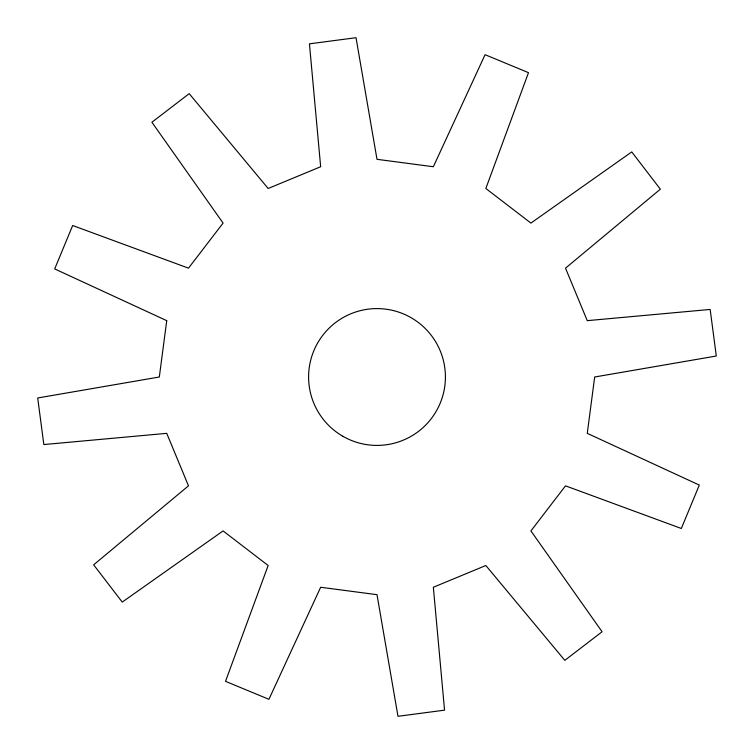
<?xml version="1.0" encoding="UTF-8"?>
<svg xmlns="http://www.w3.org/2000/svg" width="754" height="754" viewBox="0 0 754 754"><rect width="100%" height="100%" fill="white"/><g stroke="black" fill="none" stroke-linecap="round" stroke-linejoin="round"><path stroke-width="1.13" d="M166.738 320.657L159.32 377L37.7 397.98L43.836 444.558L166.738 433.343L188.491 485.84L93.647 564.812L122.242 602.088L223.08 530.92L268.16 565.509L225.512 681.333L268.924 699.307L320.657 587.262L377 594.68L397.98 716.3L444.558 710.164L433.343 587.262L485.84 565.509L564.812 660.353L602.088 631.758L530.92 530.92L565.509 485.84L681.333 528.488L699.307 485.076L587.262 433.343L594.68 377L716.3 356.02L710.164 309.442L587.262 320.657L565.509 268.16L660.353 189.188L631.758 151.912L530.92 223.08L485.84 188.491L528.488 72.667L485.076 54.693L433.343 166.738L377 159.32L356.02 37.7L309.442 43.836L320.657 166.738L268.16 188.491L189.188 93.647L151.912 122.242L223.08 223.08L188.491 268.16L72.667 225.512L54.693 268.924L166.738 320.657M342.797 436.246A68.416 68.416 0 0 0 445.416 377A68.416 68.416 0 0 0 342.797 317.754A68.416 68.416 0 0 0 342.797 436.246"/></g></svg>
